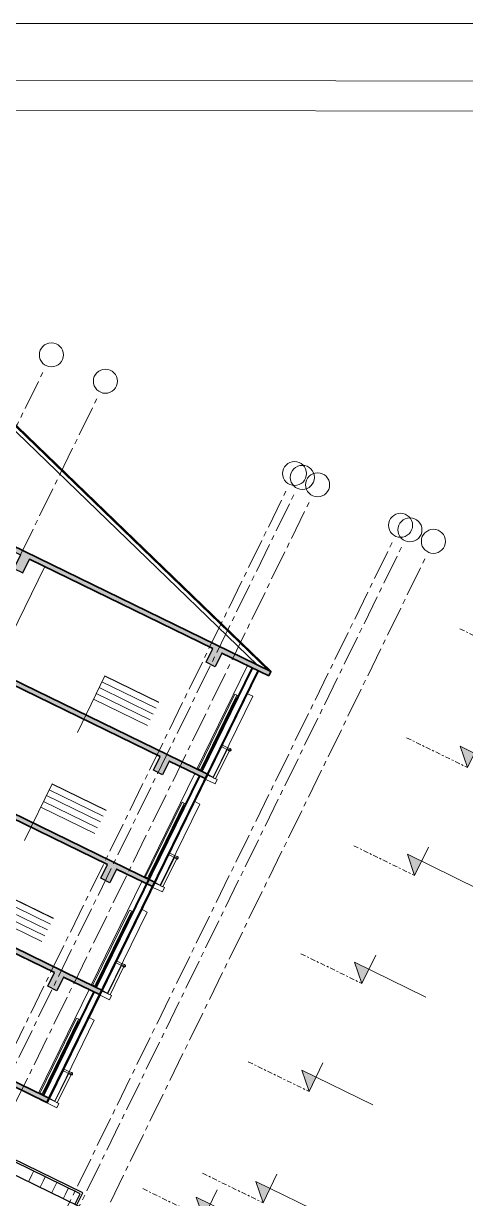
# Model space of a CAD drawing. Header units: millimetres. Extents: x 1373 to 40779, y 1939 to 6439.
# Drawn here: x 4700 to 4976, y 5705 to 6439 of the extents above; entities that cross this region are included whole.
import ezdxf

# ---------------------------------------------------------------- set-up
doc = ezdxf.new("R2010")
doc.units = ezdxf.units.MM
doc.linetypes.add('Centre', pattern=[1.34939, 0.635, -0.23813, 0.23813, -0.23813])
doc.linetypes.add('IMPORT-CENTER2', pattern=[112.5, 75, -12.5, 12.5, -12.5])
for name, color, linetype, lineweight in [('A-ANNO-DIMS', 211, 'Continuous', 18), ('A-DETL', 6, 'Continuous', 30), ('A-DETL-GENF', 92, 'Continuous', 18), ('A-FLOR-FNSH', 192, 'Continuous', 35), ('A-FLOR-LEVL', 51, 'Continuous', 18), ('A-GLAZ', 151, 'Continuous', 18), ('A-ROOF', 132, 'Continuous', 18), ('A-ROOF-FNSH', 132, 'Continuous', 18), ('A-WALL', 20, 'Continuous', 9), ('A-WALL-FNSH', 113, 'Continuous', 18), ('HESAPLAMALAR', 2, 'Continuous', 30), ('S-GRID', 252, 'IMPORT-CENTER2', 5), ('S-GRID-IDEN', 1, 'Continuous', 18), ('YAZI', 2, 'Continuous', 18)]:
    doc.layers.add(name, color=color, linetype=linetype, lineweight=lineweight)
pattern_1 = [(45, (-21729.413, 4039.7565), (-4.490128, 4.490128), []), (45, (-21724.923, 4039.7565), (-4.490128, 4.490128), [3.175, -1.5875])]

# ---------------------------------------------------------------- blocks, each defined once
blk = doc.blocks.new('Tpl Variable Casement1 - _FRANSUZ-V3-Schnitt 0')
at = {"layer": 'A-GLAZ'}
for p, q in [((585.1, 625), (571.1, 625)), ((571.1, 625), (571.1, 400)), ((585.1, 400), (585.1, 625)), ((548.8, 610), (548.8, 402.5)), ((549.1, 407.5), (549.1, 604)), ((549.1, 604), (551.3, 604)), ((550.9, 604), (550.9, 407.5)), ((551.3, 603), (550.9, 603)), ((550.9, 603), (551.3, 602.8)), ((550.9, 603), (550.9, 409.3)), ((551.3, 604), (551.3, 407.5)), ((551.5, 407.5), (551.5, 604)), ((551.5, 604), (551.8, 604)), ((571.1, 481.5), (571.1, 477.5)), ((592.7, 482.5), (585.1, 482.5)), ((585.1, 476.5), (586.2, 476.5)), ((592.7, 479.5), (586.2, 479.5)), ((586.2, 479.5), (586.2, 399)), ((589.9, 476.5), (592.7, 476.5)), ((592.7, 399), (592.7, 479.5)), ((540.5, 402.5), (549.4, 402.5)), ((540.5, 400), (540.5, 402.5)), ((551.3, 407.5), (549.1, 407.5)), ((549.4, 402.5), (551.9, 402.5)), ((549.4, 402.5), (549.4, 400)), ((550.9, 409.3), (551.3, 409.5)), ((551.3, 409.3), (550.9, 409.3)), ((551.8, 407.5), (551.5, 407.5)), ((551.9, 402.5), (551.9, 400)), ((571.1, 400), (585.1, 400)), ((597.1, 399), (571.1, 399)), ((571.1, 399), (571.1, 387)), ((571.1, 387), (597.1, 387)), ((575.7, 399), (575.7, 400)), ((575.7, 400), (575.7, 399)), ((581.7, 399), (581.7, 400)), ((586.2, 399), (592.7, 399)), ((597.1, 387), (597.1, 399))]:
    blk.add_line(p, q, dxfattribs=at)
at = {"layer": 'A-GLAZ', "flags": 128}
for points in [[(591.3, 482.2), (584, 482), (577.2, 481.8), (571.1, 481.5)], [(571.1, 477.5), (577.2, 477.3), (584, 477), (591.3, 476.8)], [(595.7, 479.5), (595.6, 480.3), (595.3, 481), (594.9, 481.6), (594.3, 482.1), (593.6, 482.4), (592.8, 482.5), (592.1, 482.5), (591.3, 482.2)], [(591.3, 476.8), (592.1, 476.6), (592.8, 476.5), (593.6, 476.7), (594.3, 477), (594.9, 477.5), (595.3, 478.1), (595.6, 478.8), (595.7, 479.5)]]:
    blk.add_lwpolyline(points, dxfattribs=at)
blk = doc.blocks.new('Tpl Variable Casement1 - _FRANSUZ-V50-Schnitt 0')
at = {"layer": 'A-GLAZ'}
for p, q in [((585.1, 325), (571.1, 325)), ((571.1, 325), (571.1, 100)), ((585.1, 100), (585.1, 325)), ((548.8, 310), (548.8, 102.5)), ((549.1, 107.5), (549.1, 304)), ((549.1, 304), (551.3, 304)), ((550.9, 304), (550.9, 107.5)), ((551.3, 303), (550.9, 303)), ((550.9, 303), (551.3, 302.8)), ((550.9, 303), (550.9, 109.3)), ((551.3, 304), (551.3, 107.5)), ((551.5, 107.5), (551.5, 304)), ((551.5, 304), (551.8, 304)), ((571.1, 181.5), (571.1, 177.5)), ((592.7, 182.5), (585.1, 182.5)), ((585.1, 176.5), (586.2, 176.5)), ((592.7, 179.5), (586.2, 179.5)), ((586.2, 179.5), (586.2, 99)), ((589.9, 176.5), (592.7, 176.5)), ((592.7, 99), (592.7, 179.5)), ((540.5, 102.5), (549.4, 102.5)), ((540.5, 100), (540.5, 102.5)), ((551.3, 107.5), (549.1, 107.5)), ((549.4, 102.5), (551.9, 102.5)), ((549.4, 102.5), (549.4, 100)), ((550.9, 109.3), (551.3, 109.5)), ((551.3, 109.3), (550.9, 109.3)), ((551.8, 107.5), (551.5, 107.5)), ((551.9, 102.5), (551.9, 100)), ((560.6, 87), (560.6, 88)), ((569.1, 99), (571.1, 99)), ((571.1, 100), (585.1, 100)), ((597.1, 99), (571.1, 99)), ((571.1, 99), (571.1, 87)), ((575.7, 99), (575.7, 100)), ((575.7, 100), (575.7, 99)), ((581.7, 99), (581.7, 100)), ((586.2, 99), (592.7, 99)), ((597.1, 87), (597.1, 99)), ((571.1, 87), (560.6, 87)), ((571.1, 87), (597.1, 87))]:
    blk.add_line(p, q, dxfattribs=at)
at = {"layer": 'A-GLAZ', "flags": 128}
for points in [[(591.3, 182.2), (584, 182), (577.2, 181.8), (571.1, 181.5)], [(571.1, 177.5), (577.2, 177.3), (584, 177), (591.3, 176.8)], [(595.7, 179.5), (595.6, 180.3), (595.3, 181), (594.9, 181.6), (594.3, 182.1), (593.6, 182.4), (592.8, 182.5), (592.1, 182.5), (591.3, 182.2)], [(591.3, 176.8), (592.1, 176.6), (592.8, 176.5), (593.6, 176.7), (594.3, 177), (594.9, 177.5), (595.3, 178.1), (595.6, 178.8), (595.7, 179.5)]]:
    blk.add_lwpolyline(points, dxfattribs=at)
blk = doc.blocks.new('Tpl Variable Casement1 - _FRANSUZ-V51-Schnitt 0')
at = {"layer": 'A-GLAZ'}
for p, q in [((551.2, 87), (551.2, 88)), ((556.3, 88), (556.3, 87)), ((570, 99), (570, 100)), ((570, 100), (570, 99)), ((556.3, 87), (551.2, 87)), ((560.6, 87), (556.3, 87))]:
    blk.add_line(p, q, dxfattribs=at)
blk = doc.blocks.new('KOEWKOEW')
at = {"layer": 'YAZI', "linetype": 'Continuous', "lineweight": 0}
for p, q in [((28185.9, 4635.9), (28335.9, 4635.9)), ((28185.9, 4635.9), (28186, 4479.1)), ((28335.9, 4635.4), (28185.9, 4635.4)), ((28335.9, 4619.3), (28185.9, 4619.3)), ((28335.9, 4603.3), (28185.9, 4603.3)), ((28335.9, 4586.8), (28185.9, 4586.8)), ((28335.9, 4571.3), (28185.9, 4571.3))]:
    blk.add_line(p, q, dxfattribs=at)
blk = doc.blocks.new('RFFRFR')
at = {"layer": 'A-FLOR-LEVL'}
for points in [[(27079, -1469.4), (27079, -1508.9), (27039.6, -1469.4)], [(27079, -1772.2), (27079, -1811.7), (27039.6, -1772.2)], [(27079, -2072.2), (27079, -2111.7), (27039.6, -2072.2)], [(27079, -2372.2), (27079, -2411.7), (27039.6, -2372.2)], [(27079, -2672.2), (27079, -2711.7), (27039.6, -2672.2)], [(27097.9, -2972.2), (27097.9, -3011.7), (27058.4, -2972.2)], [(26981.1, -3072.2), (26981.1, -3111.7), (26941.6, -3072.2)], [(27079, -3271.7), (27079, -3311.2), (27039.6, -3271.7)], [(27065.5, -3572.2), (27065.5, -3611.7), (27026, -3572.2)], [(26889.4, -3632.2), (26889.4, -3671.7), (26849.9, -3632.2)]]:
    blk.add_hatch(color=256, dxfattribs=at).paths.add_polyline_path(points)
for p, q in [((27079, -1508.9), (27079, -1430)), ((27039.6, -1469.4), (27079, -1508.9)), ((27039.6, -1469.4), (27237, -1469.4)), ((27079, -1811.7), (27079, -1732.7)), ((27039.6, -1772.2), (27079, -1811.7)), ((27039.6, -1772.2), (27237, -1772.2)), ((27079, -2111.7), (27079, -2032.7)), ((27039.6, -2072.2), (27079, -2111.7)), ((27039.6, -2072.2), (27237, -2072.2)), ((27079, -2411.7), (27079, -2332.7)), ((27039.6, -2372.2), (27079, -2411.7)), ((27039.6, -2372.2), (27237, -2372.2)), ((27079, -2711.7), (27079, -2632.7)), ((27039.6, -2672.2), (27079, -2711.7)), ((27039.6, -2672.2), (27237, -2672.2)), ((27097.9, -3011.7), (27097.9, -2932.7)), ((27058.4, -2972.2), (27097.9, -3011.7)), ((27058.4, -2972.2), (27255.9, -2972.2)), ((26981.1, -3111.7), (26981.1, -3032.7)), ((26941.6, -3072.2), (26981.1, -3111.7)), ((26941.6, -3072.2), (27139.1, -3072.2)), ((27079, -3311.2), (27079, -3232.2)), ((27039.6, -3271.7), (27079, -3311.2)), ((27039.6, -3271.7), (27237, -3271.7)), ((27065.5, -3611.7), (27065.5, -3532.7)), ((27026, -3572.2), (27065.5, -3611.7)), ((27026, -3572.2), (27286.7, -3572.2)), ((26889.4, -3671.7), (26889.4, -3592.7)), ((26849.9, -3632.2), (26889.4, -3671.7)), ((26849.9, -3632.2), (27110.6, -3632.2))]:
    blk.add_line(p, q, dxfattribs=at)
at = {"layer": 'A-FLOR-LEVL', "linetype": 'Centre', "ltscale": 20}
for p, q in [((26909.9, -1508.9), (27079, -1508.9)), ((26909.9, -1811.7), (27079, -1811.7)), ((26909.9, -2111.7), (27079, -2111.7)), ((26909.9, -2411.7), (27079, -2411.7)), ((26909.9, -2711.7), (27079, -2711.7)), ((26929.9, -3011.7), (27099, -3011.7)), ((26813.1, -3111.7), (26982.2, -3111.7)), ((26909.9, -3311.2), (27079, -3311.2)), ((26896.4, -3611.7), (27065.5, -3611.7)), ((26720.2, -3671.7), (26889.4, -3671.7))]:
    blk.add_line(p, q, dxfattribs=at)
blk = doc.blocks.new('A$C189a16f2')
at = {"layer": 'A-DETL-GENF'}
h = blk.add_hatch(dxfattribs=at)
h.set_pattern_fill('ANSI33', color=153, style=0)
h.set_pattern_definition(pattern_1)
h.paths.add_polyline_path([(2273.8, 2216), (2403.9, 2216), (2403.9, 2228), (1299.8, 2228), (723.5, 2228), (542, 2228), (542, 2216), (723.5, 2216), (723.5, 2178), (748.5, 2178), (748.5, 2216), (1274.8, 2216), (1274.8, 2178), (1299.8, 2178), (1299.8, 2216), (1714.8, 2216), (1714.8, 2178), (1739.8, 2178), (1739.8, 2216), (2248.8, 2216), (2248.8, 2178), (2273.8, 2178)])
h = blk.add_hatch(dxfattribs=at)
h.set_pattern_fill('ANSI33', color=153, style=0)
h.set_pattern_definition([(45, (-21729.413, 4639.7565), (-4.490128, 4.490128), []), (45, (-21724.923, 4639.7565), (-4.490128, 4.490128), [3.175, -1.5875])])
h.paths.add_polyline_path([(748.5, 1916), (1274.8, 1916), (1274.8, 1878), (1299.8, 1878), (1299.8, 1928), (723.5, 1928), (572, 1928), (572, 1916), (723.5, 1916), (723.5, 1878), (748.5, 1878)])
h.paths.add_polyline_path([(1739.8, 1916), (2248.8, 1916), (2248.8, 1878), (2273.8, 1878), (2273.8, 1916), (2373.9, 1916), (2373.9, 1928), (1564.8, 1928), (1564.8, 1916), (1714.8, 1916), (1714.8, 1878), (1739.8, 1878)])
h = blk.add_hatch(dxfattribs=at)
h.set_pattern_fill('ANSI33', color=153, style=0)
h.set_pattern_definition([(45, (-21729.413, 4339.7565), (-4.490128, 4.490128), []), (45, (-21724.923, 4339.7565), (-4.490128, 4.490128), [3.175, -1.5875])])
h.paths.add_polyline_path([(748.5, 1616), (1274.8, 1616), (1274.8, 1578), (1299.8, 1578), (1299.8, 1628), (723.5, 1628), (572, 1628), (572, 1616), (723.5, 1616), (723.5, 1578), (748.5, 1578)])
h.paths.add_polyline_path([(1739.8, 1616), (2248.8, 1616), (2248.8, 1578), (2273.8, 1578), (2273.8, 1616), (2373.9, 1616), (2373.9, 1628), (1564.8, 1628), (1564.8, 1616), (1714.8, 1616), (1714.8, 1578), (1739.8, 1578)])
h = blk.add_hatch(dxfattribs=at)
h.set_pattern_fill('ANSI33', color=153, style=0)
h.set_pattern_definition(pattern_1)
h.paths.add_polyline_path([(723.5, 1278), (748.5, 1278), (748.5, 1316), (1274.8, 1316), (1274.8, 1278), (1299.8, 1278), (1299.8, 1328), (723.5, 1328), (572, 1328), (572, 1316), (723.5, 1316)])
h.paths.add_polyline_path([(1739.8, 1316), (2248.8, 1316), (2248.8, 1278), (2273.8, 1278), (2273.8, 1316), (2373.9, 1316), (2373.9, 1328), (1564.8, 1328), (1564.8, 1316), (1714.8, 1316), (1714.8, 1278), (1739.8, 1278)])
h = blk.add_hatch(dxfattribs=at)
h.set_pattern_fill('ANSI33', color=153, style=0)
h.set_pattern_definition(pattern_1)
h.paths.add_polyline_path([(1714.8, 978), (1739.8, 978), (1739.8, 1016), (2248.8, 1016), (2248.8, 978), (2273.8, 978), (2273.8, 1016), (2373.9, 1016), (2373.9, 1028), (1564.8, 1028), (1564.8, 1016), (1714.8, 1016)])
h.paths.add_polyline_path([(1299.8, 1028), (723.5, 1028), (572, 1028), (572, 1016), (723.5, 1016), (723.5, 978), (748.5, 978), (748.5, 1016), (1274.8, 1016), (1274.8, 978), (1299.8, 978)])
at = {"layer": 'A-DETL'}
for points in [[(2403.9, 2228), (1299.8, 2228)], [(1299.8, 2216), (1714.8, 2216), (1714.8, 2178), (1739.8, 2178), (1739.8, 2216)], [(2403.9, 2228), (2403.9, 2216), (2273.8, 2216), (2273.8, 2178), (2248.8, 2178), (2248.8, 2216), (1739.8, 2216)], [(2373.9, 1928), (1564.8, 1928)], [(2373.9, 1928), (2373.9, 1916), (2273.8, 1916), (2273.8, 1878), (2248.8, 1878), (2248.8, 1916), (1739.8, 1916)], [(2373.9, 1628), (1564.8, 1628)], [(2373.9, 1628), (2373.9, 1616), (2273.8, 1616), (2273.8, 1578), (2248.8, 1578), (2248.8, 1616), (1739.8, 1616)], [(2373.9, 1328), (1564.8, 1328)], [(2373.9, 1328), (2373.9, 1316), (2273.8, 1316), (2273.8, 1278), (2248.8, 1278), (2248.8, 1316), (1739.8, 1316)], [(2373.9, 1028), (1564.8, 1028)], [(2373.9, 1028), (2373.9, 1016), (2273.8, 1016), (2273.8, 978), (2248.8, 978), (2248.8, 1016), (1739.8, 1016)]]:
    blk.add_lwpolyline(points, dxfattribs=at)
at = {"layer": 'A-FLOR-FNSH', "color": 250}
for p, q in [((2403.9, 2228), (542, 2228)), ((1739.8, 2216), (2248.8, 2216)), ((2273.8, 2216), (2403.9, 2216)), ((2403.9, 2216), (2403.9, 2228)), ((2373.9, 1928), (1564.8, 1928)), ((1739.8, 1916), (2248.8, 1916)), ((2273.8, 1916), (2373.9, 1916)), ((2373.9, 1628), (1564.8, 1628)), ((1739.8, 1616), (2248.8, 1616)), ((2273.8, 1616), (2373.9, 1616)), ((2358.8, 1328), (1564.8, 1328)), ((1739.8, 1316), (2248.8, 1316)), ((2273.8, 1316), (2373.9, 1316)), ((2358.8, 1028), (1564.8, 1028)), ((2373.9, 1016), (2373.9, 1028)), ((2273.8, 1016), (2373.9, 1016))]:
    blk.add_line(p, q, dxfattribs=at)
at = {"layer": 'A-ROOF', "color": 241, "lineweight": 35, "true_color": 0xf7abae}
for p, q in [((1496, 2520.2), (2396.1, 2228)), ((1496, 2510.7), (2366.9, 2228))]:
    blk.add_line(p, q, dxfattribs=at)
at = {"layer": 'A-ROOF-FNSH', "color": 7}
for p, q in [((2403.9, 2228.6), (1496, 2523.3)), ((2403.9, 2228), (2403.9, 2228.6))]:
    blk.add_line(p, q, dxfattribs=at)
at = {"layer": 'A-WALL'}
for p, q in [((1781.8, 1928), (1781.8, 2216)), ((2344.7, 1928), (2344.7, 2216)), ((2347.9, 1930.5), (2347.9, 2138)), ((2347.9, 2138), (2356.6, 2138)), ((2356.6, 2138), (2356.6, 1930.5)), ((2344.7, 1628), (2344.7, 1916)), ((2347.9, 1630.5), (2347.9, 1838)), ((2347.9, 1838), (2356.6, 1838)), ((2356.6, 1838), (2356.6, 1630.5)), ((2344.7, 1328), (2344.7, 1616)), ((2347.9, 1330.5), (2347.9, 1538)), ((2347.9, 1538), (2356.6, 1538)), ((2356.6, 1538), (2356.6, 1330.5)), ((2344.7, 1028), (2344.7, 1316)), ((2347.9, 1030.5), (2347.9, 1238)), ((2347.9, 1238), (2356.6, 1238)), ((2356.6, 1238), (2356.6, 1030.5))]:
    blk.add_line(p, q, dxfattribs=at)
at = {"layer": 'A-WALL', "lineweight": 35}
for p, q in [((2358.8, 1928), (2358.8, 2216)), ((2373.9, 1028), (2373.9, 2216)), ((2358.8, 1328), (2358.8, 1916)), ((2358.8, 1328), (2373.9, 1328)), ((2358.8, 1028), (2358.8, 1316)), ((2358.8, 1028), (2373.9, 1028))]:
    blk.add_line(p, q, dxfattribs=at)
at = {"layer": 'A-WALL-FNSH', "color": 7, "lineweight": 9}
for p, q in [((2356.8, 2216), (2356.8, 1928)), ((2375.9, 1028), (2375.9, 2216)), ((2356.8, 1916), (2356.8, 1328)), ((2375.9, 1928), (2373.9, 1928)), ((2375.9, 1628), (2373.9, 1628)), ((2373.9, 1328), (2375.9, 1328)), ((2356.8, 1316), (2356.8, 1028)), ((2373.9, 1028), (2375.9, 1028))]:
    blk.add_line(p, q, dxfattribs=at)
at = {"layer": 'HESAPLAMALAR', "color": 8}
for points in [[(2553, 818), (2553, 853), (2273.8, 853)], [(2548, 818), (2548, 848), (2273.8, 848)], [(2560.1, 728), (2560.1, 818), (2273.8, 818)]]:
    blk.add_lwpolyline(points, dxfattribs=at)
at = {"layer": 'HESAPLAMALAR', "color": 8, "const_width": 2}
for points in [[(2419.5, 818), (2419.5, 848)], [(2451.6, 818), (2451.6, 848)], [(2483.7, 818), (2483.7, 848)], [(2515.9, 818), (2515.9, 848)]]:
    blk.add_lwpolyline(points, dxfattribs=at)
at = {"layer": 'S-GRID', "lineweight": 18}
for p, q in [((1564.8, 74.3), (1564.8, 2658)), ((1714.8, 74.3), (1714.8, 2658)), ((2239.8, 74.3), (2239.8, 2658)), ((2261.5, 74.3), (2261.5, 2658)), ((2303.9, 74.3), (2303.9, 2658)), ((2534.1, 74.8), (2534.1, 2658)), ((2560.1, 74.8), (2560.1, 2658)), ((2625.3, 74.8), (2625.3, 2658))]:
    blk.add_line(p, q, dxfattribs=at)
at = {"layer": 'S-GRID-IDEN'}
for centre in [(1564.8, 2698), (1714.8, 2698), (2239.8, 2698), (2261.5, 2698), (2303.9, 2698), (2534.1, 2698), (2560.1, 2698), (2625.3, 2698)]:
    blk.add_circle(centre, 30, dxfattribs=at)
at = {"layer": 'A-DETL'}
blk.add_blockref('RFFRFR', (-24129.7, 4039.8), dxfattribs=at)
at = {"layer": 'A-GLAZ'}
for name, p in [('Tpl Variable Casement1 - _FRANSUZ-V3-Schnitt 0', (1804.8, 1528)), ('Tpl Variable Casement1 - _FRANSUZ-V3-Schnitt 0', (1804.8, 1228)), ('Tpl Variable Casement1 - _FRANSUZ-V3-Schnitt 0', (1804.8, 928)), ('Tpl Variable Casement1 - _FRANSUZ-V50-Schnitt 0', (1804.8, 928)), ('Tpl Variable Casement1 - _FRANSUZ-V51-Schnitt 0', (1804.8, 928))]:
    blk.add_blockref(name, p, dxfattribs=at)
at = {"layer": 'HESAPLAMALAR', "linetype": 'ByBlock'}
for p in [(-26149.4, -2599.3), (-26149.4, -2899.3), (-26149.4, -3199.3)]:
    blk.add_blockref('KOEWKOEW', p, dxfattribs=at)

msp = doc.modelspace()

# ---------------------------------------------------------------- linework, layer by layer
at = {"layer": 'A-ANNO-DIMS', "lineweight": 18, "ltscale": 2}
for points in [[(2352.49, 1938.61), (5430.26, 1938.61), (5430.26, 6438.61), (2352.49, 6438.61)], [(2386.24, 1972.36), (5396.51, 1969.9), (5396.51, 6402.41), (2386.24, 6404.86)], [(2404.99, 1991.11), (5377.76, 1988.65), (5377.76, 6383.66), (2404.99, 6386.11)]]:
    msp.add_lwpolyline(points, close=True, dxfattribs=at)

# ---------------------------------------------------------------- block references
at = {"layer": 'HESAPLAMALAR', "color": 4, "xscale": 0.2499999999999999, "yscale": 0.2499999999999999, "zscale": 0.2499999999999999, "rotation": 333.9650679197362}
msp.add_blockref('A$C189a16f2', (4069.89, 5797.47), dxfattribs=at)

doc.saveas('drawing.dxf')
